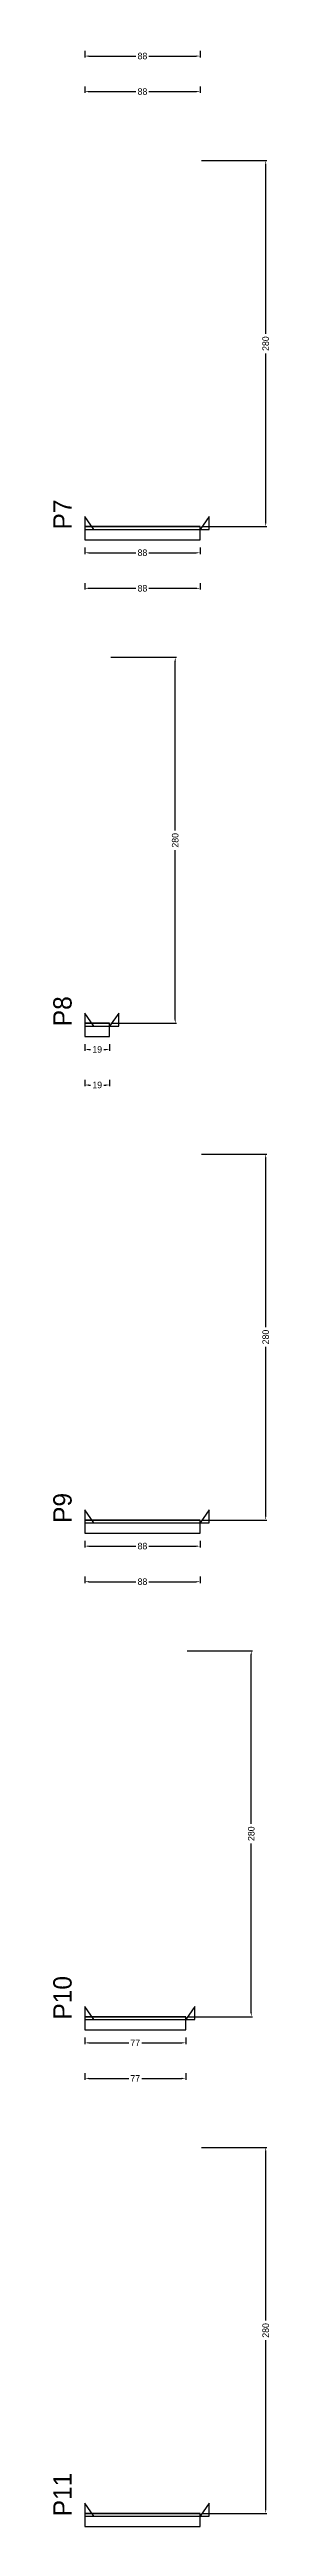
# Model space of a CAD drawing. Header units: centimetres. Extents: x -10500 to 4141, y -7986 to 295.
# Drawn here: x 3976 to 4141, y -3808 to -1913 of the extents above; entities that cross this region are included whole.
import ezdxf

# ---------------------------------------------------------------- set-up
doc = ezdxf.new("R2010")
doc.units = ezdxf.units.CM
for name, color, linetype in [('NOMENCLATURA', 7, 'Continuous'), ('SARR_2.2x10', 60, 'Continuous'), ('SARR_2.2x7', 40, 'Continuous')]:
    doc.layers.add(name, color=color, linetype=linetype)
doc.dimstyles.new('PAINEL-NOVA', dxfattribs={"dimtxt": 5, "dimasz": 3, "dimexe": 1, "dimexo": 1, "dimgap": 1, "dimtad": 1, "dimcen": 2.5, "dimazin": 3, "dimtfac": 1, "dimtmove": 0, "dimatfit": 3})

# ---------------------------------------------------------------- blocks, each defined once
blk = doc.blocks.new('_CLOSEDFILLED')
at = {"color": 0, "linetype": 'BYBLOCK'}
blk.add_solid([(-1, 0.16), (0, 0), (-1, -0.16)], dxfattribs=at)
blk = doc.blocks.new('*D151')
for p, q in [((4000, -1913.8), (4000, -1918.8)), ((4088, -1913.8), (4088, -1918.8)), ((4003, -1917.8), (4039, -1917.8)), ((4049, -1917.8), (4085, -1917.8))]:
    blk.add_line(p, q)
at = {"layer": 'Defpoints'}
for p in [(4000, -1912.8), (4088, -1912.8), (4000, -1917.8)]:
    blk.add_point(p, dxfattribs=at)
at = {"layer": 'SARR_2.2x10', "xscale": 3, "yscale": 3, "rotation": 180}
blk.add_blockref('_CLOSEDFILLED', (4000, -1917.8), dxfattribs=at)
at = {"layer": 'SARR_2.2x10', "xscale": 3, "yscale": 3}
blk.add_blockref('_CLOSEDFILLED', (4088, -1917.8), dxfattribs=at)
at = {"layer": 'SARR_2.2x10', "insert": (4044, -1917.8), "char_height": 5, "attachment_point": 5}
blk.add_mtext('88', dxfattribs=at)
blk = doc.blocks.new('*D156')
for p, q in [((4000, -1941), (4000, -1946)), ((4003, -1945), (4039, -1945)), ((4049, -1945), (4085, -1945)), ((4088, -1941), (4088, -1946))]:
    blk.add_line(p, q)
at = {"layer": 'Defpoints'}
for p in [(4000, -1940), (4000, -1945), (4088, -1940)]:
    blk.add_point(p, dxfattribs=at)
at = {"layer": 'SARR_2.2x10', "xscale": 3, "yscale": 3, "rotation": 180}
blk.add_blockref('_CLOSEDFILLED', (4000, -1945), dxfattribs=at)
at = {"layer": 'SARR_2.2x10', "xscale": 3, "yscale": 3}
blk.add_blockref('_CLOSEDFILLED', (4088, -1945), dxfattribs=at)
at = {"layer": 'SARR_2.2x10', "insert": (4044, -1945), "char_height": 5, "attachment_point": 5}
blk.add_mtext('88', dxfattribs=at)
blk = doc.blocks.new('*D177')
for p, q in [((4000, -2293.8), (4000, -2298.8)), ((4003, -2297.8), (4039, -2297.8)), ((4049, -2297.8), (4085, -2297.8)), ((4088, -2293.8), (4088, -2298.8))]:
    blk.add_line(p, q)
at = {"layer": 'Defpoints'}
for p in [(4000, -2292.8), (4088, -2292.8), (4000, -2297.8)]:
    blk.add_point(p, dxfattribs=at)
at = {"layer": 'SARR_2.2x10', "xscale": 3, "yscale": 3, "rotation": 180}
blk.add_blockref('_CLOSEDFILLED', (4000, -2297.8), dxfattribs=at)
at = {"layer": 'SARR_2.2x10', "xscale": 3, "yscale": 3}
blk.add_blockref('_CLOSEDFILLED', (4088, -2297.8), dxfattribs=at)
at = {"layer": 'SARR_2.2x10', "insert": (4044, -2297.8), "char_height": 5, "attachment_point": 5}
blk.add_mtext('88', dxfattribs=at)
blk = doc.blocks.new('*D178')
for p, q in [((4089, -1997.8), (4139, -1997.8)), ((4138, -2130.3), (4138, -2000.8)), ((4138, -2274.8), (4138, -2145.3)), ((4089, -2277.8), (4139, -2277.8))]:
    blk.add_line(p, q)
at = {"layer": 'Defpoints'}
for p in [(4088, -1997.8), (4088, -2277.8), (4138, -2277.8)]:
    blk.add_point(p, dxfattribs=at)
at = {"layer": 'SARR_2.2x10', "xscale": 3, "yscale": 3}
for p, rotation in [((4138, -1997.8), 90), ((4138, -2277.8), 270)]:
    blk.add_blockref('_CLOSEDFILLED', p, dxfattribs=dict(at, rotation=rotation))
at = {"layer": 'SARR_2.2x10', "insert": (4138, -2137.8), "char_height": 5, "attachment_point": 5, "rotation": 90}
blk.add_mtext('280', dxfattribs=at)
blk = doc.blocks.new('*D179')
for p, q in [((4089, -1997.8), (4139, -1997.8)), ((4138, -2130.3), (4138, -2000.8)), ((4138, -2274.8), (4138, -2145.3)), ((4089, -2277.8), (4139, -2277.8))]:
    blk.add_line(p, q)
at = {"layer": 'Defpoints'}
for p in [(4088, -1997.8), (4088, -2277.8), (4138, -2277.8)]:
    blk.add_point(p, dxfattribs=at)
at = {"layer": 'SARR_2.2x10', "xscale": 3, "yscale": 3}
for p, rotation in [((4138, -1997.8), 90), ((4138, -2277.8), 270)]:
    blk.add_blockref('_CLOSEDFILLED', p, dxfattribs=dict(at, rotation=rotation))
at = {"layer": 'SARR_2.2x10', "insert": (4138, -2137.8), "char_height": 5, "attachment_point": 5, "rotation": 90}
blk.add_mtext('280', dxfattribs=at)
blk = doc.blocks.new('*D180')
for p, q in [((4089, -1997.8), (4139, -1997.8)), ((4138, -2130.3), (4138, -2000.8)), ((4138, -2274.8), (4138, -2145.3)), ((4089, -2277.8), (4139, -2277.8))]:
    blk.add_line(p, q)
at = {"layer": 'Defpoints'}
for p in [(4088, -1997.8), (4088, -2277.8), (4138, -2277.8)]:
    blk.add_point(p, dxfattribs=at)
at = {"layer": 'SARR_2.2x10', "xscale": 3, "yscale": 3}
for p, rotation in [((4138, -1997.8), 90), ((4138, -2277.8), 270)]:
    blk.add_blockref('_CLOSEDFILLED', p, dxfattribs=dict(at, rotation=rotation))
at = {"layer": 'SARR_2.2x10', "insert": (4138, -2137.8), "char_height": 5, "attachment_point": 5, "rotation": 90}
blk.add_mtext('280', dxfattribs=at)
blk = doc.blocks.new('*D181')
for p, q in [((4089, -1997.8), (4139, -1997.8)), ((4138, -2130.3), (4138, -2000.8)), ((4138, -2274.8), (4138, -2145.3)), ((4089, -2277.8), (4139, -2277.8))]:
    blk.add_line(p, q)
at = {"layer": 'Defpoints'}
for p in [(4088, -1997.8), (4088, -2277.8), (4138, -2277.8)]:
    blk.add_point(p, dxfattribs=at)
at = {"layer": 'SARR_2.2x10', "xscale": 3, "yscale": 3}
for p, rotation in [((4138, -1997.8), 90), ((4138, -2277.8), 270)]:
    blk.add_blockref('_CLOSEDFILLED', p, dxfattribs=dict(at, rotation=rotation))
at = {"layer": 'SARR_2.2x10', "insert": (4138, -2137.8), "char_height": 5, "attachment_point": 5, "rotation": 90}
blk.add_mtext('280', dxfattribs=at)
blk = doc.blocks.new('*D182')
for p, q in [((4000, -2321), (4000, -2326)), ((4003, -2325), (4039, -2325)), ((4049, -2325), (4085, -2325)), ((4088, -2321), (4088, -2326))]:
    blk.add_line(p, q)
at = {"layer": 'Defpoints'}
for p in [(4000, -2320), (4000, -2325), (4088, -2320)]:
    blk.add_point(p, dxfattribs=at)
at = {"layer": 'SARR_2.2x10', "xscale": 3, "yscale": 3, "rotation": 180}
blk.add_blockref('_CLOSEDFILLED', (4000, -2325), dxfattribs=at)
at = {"layer": 'SARR_2.2x10', "xscale": 3, "yscale": 3}
blk.add_blockref('_CLOSEDFILLED', (4088, -2325), dxfattribs=at)
at = {"layer": 'SARR_2.2x10', "insert": (4044, -2325), "char_height": 5, "attachment_point": 5}
blk.add_mtext('88', dxfattribs=at)
blk = doc.blocks.new('GRA-E')
at = {"layer": 'SARR_2.2x7'}
blk.add_lwpolyline([(0, 0), (7, 0), (0, 10)], close=True, dxfattribs=at)
blk = doc.blocks.new('GRA-D')
at = {"layer": 'SARR_2.2x7'}
blk.add_lwpolyline([(0, 0), (7, 0), (7, 10)], close=True, dxfattribs=at)
blk = doc.blocks.new('*D203')
for p, q in [((4000, -2673.8), (4000, -2678.8)), ((4003, -2677.8), (4004.5, -2677.8)), ((4014.5, -2677.8), (4016, -2677.8)), ((4019, -2673.8), (4019, -2678.8))]:
    blk.add_line(p, q)
at = {"layer": 'Defpoints'}
for p in [(4000, -2672.8), (4000, -2677.8), (4019, -2672.8)]:
    blk.add_point(p, dxfattribs=at)
at = {"layer": 'SARR_2.2x10', "xscale": 3, "yscale": 3, "rotation": 180}
blk.add_blockref('_CLOSEDFILLED', (4000, -2677.8), dxfattribs=at)
at = {"layer": 'SARR_2.2x10', "xscale": 3, "yscale": 3}
blk.add_blockref('_CLOSEDFILLED', (4019, -2677.8), dxfattribs=at)
at = {"layer": 'SARR_2.2x10', "insert": (4009.5, -2677.8), "char_height": 5, "attachment_point": 5}
blk.add_mtext('19', dxfattribs=at)
blk = doc.blocks.new('*D204')
for p, q in [((4020, -2377.8), (4070, -2377.8)), ((4069, -2510.3), (4069, -2380.8)), ((4069, -2654.8), (4069, -2525.3)), ((4020, -2657.8), (4070, -2657.8))]:
    blk.add_line(p, q)
at = {"layer": 'Defpoints'}
for p in [(4019, -2377.8), (4019, -2657.8), (4069, -2657.8)]:
    blk.add_point(p, dxfattribs=at)
at = {"layer": 'SARR_2.2x10', "xscale": 3, "yscale": 3}
for p, rotation in [((4069, -2377.8), 90), ((4069, -2657.8), 270)]:
    blk.add_blockref('_CLOSEDFILLED', p, dxfattribs=dict(at, rotation=rotation))
at = {"layer": 'SARR_2.2x10', "insert": (4069, -2517.8), "char_height": 5, "attachment_point": 5, "rotation": 90}
blk.add_mtext('280', dxfattribs=at)
blk = doc.blocks.new('*D205')
for p, q in [((4020, -2377.8), (4070, -2377.8)), ((4069, -2510.3), (4069, -2380.8)), ((4069, -2654.8), (4069, -2525.3)), ((4020, -2657.8), (4070, -2657.8))]:
    blk.add_line(p, q)
at = {"layer": 'Defpoints'}
for p in [(4019, -2377.8), (4019, -2657.8), (4069, -2657.8)]:
    blk.add_point(p, dxfattribs=at)
at = {"layer": 'SARR_2.2x10', "xscale": 3, "yscale": 3}
for p, rotation in [((4069, -2377.8), 90), ((4069, -2657.8), 270)]:
    blk.add_blockref('_CLOSEDFILLED', p, dxfattribs=dict(at, rotation=rotation))
at = {"layer": 'SARR_2.2x10', "insert": (4069, -2517.8), "char_height": 5, "attachment_point": 5, "rotation": 90}
blk.add_mtext('280', dxfattribs=at)
blk = doc.blocks.new('*D206')
for p, q in [((4020, -2377.8), (4070, -2377.8)), ((4069, -2510.3), (4069, -2380.8)), ((4069, -2654.8), (4069, -2525.3)), ((4020, -2657.8), (4070, -2657.8))]:
    blk.add_line(p, q)
at = {"layer": 'Defpoints'}
for p in [(4019, -2377.8), (4019, -2657.8), (4069, -2657.8)]:
    blk.add_point(p, dxfattribs=at)
at = {"layer": 'SARR_2.2x10', "xscale": 3, "yscale": 3}
for p, rotation in [((4069, -2377.8), 90), ((4069, -2657.8), 270)]:
    blk.add_blockref('_CLOSEDFILLED', p, dxfattribs=dict(at, rotation=rotation))
at = {"layer": 'SARR_2.2x10', "insert": (4069, -2517.8), "char_height": 5, "attachment_point": 5, "rotation": 90}
blk.add_mtext('280', dxfattribs=at)
blk = doc.blocks.new('*D207')
for p, q in [((4020, -2377.8), (4070, -2377.8)), ((4069, -2510.3), (4069, -2380.8)), ((4069, -2654.8), (4069, -2525.3)), ((4020, -2657.8), (4070, -2657.8))]:
    blk.add_line(p, q)
at = {"layer": 'Defpoints'}
for p in [(4019, -2377.8), (4019, -2657.8), (4069, -2657.8)]:
    blk.add_point(p, dxfattribs=at)
at = {"layer": 'SARR_2.2x10', "xscale": 3, "yscale": 3}
for p, rotation in [((4069, -2377.8), 90), ((4069, -2657.8), 270)]:
    blk.add_blockref('_CLOSEDFILLED', p, dxfattribs=dict(at, rotation=rotation))
at = {"layer": 'SARR_2.2x10', "insert": (4069, -2517.8), "char_height": 5, "attachment_point": 5, "rotation": 90}
blk.add_mtext('280', dxfattribs=at)
blk = doc.blocks.new('*D208')
for p, q in [((4000, -2701), (4000, -2706)), ((4003, -2705), (4004.5, -2705)), ((4014.5, -2705), (4016, -2705)), ((4019, -2701), (4019, -2706))]:
    blk.add_line(p, q)
at = {"layer": 'Defpoints'}
for p in [(4000, -2700), (4000, -2705), (4019, -2700)]:
    blk.add_point(p, dxfattribs=at)
at = {"layer": 'SARR_2.2x10', "xscale": 3, "yscale": 3, "rotation": 180}
blk.add_blockref('_CLOSEDFILLED', (4000, -2705), dxfattribs=at)
at = {"layer": 'SARR_2.2x10', "xscale": 3, "yscale": 3}
blk.add_blockref('_CLOSEDFILLED', (4019, -2705), dxfattribs=at)
at = {"layer": 'SARR_2.2x10', "insert": (4009.5, -2705), "char_height": 5, "attachment_point": 5}
blk.add_mtext('19', dxfattribs=at)
blk = doc.blocks.new('*D229')
for p, q in [((4000, -3053.8), (4000, -3058.8)), ((4003, -3057.8), (4039, -3057.8)), ((4049, -3057.8), (4085, -3057.8)), ((4088, -3053.8), (4088, -3058.8))]:
    blk.add_line(p, q)
at = {"layer": 'Defpoints'}
for p in [(4000, -3052.8), (4000, -3057.8), (4088, -3052.8)]:
    blk.add_point(p, dxfattribs=at)
at = {"layer": 'SARR_2.2x10', "xscale": 3, "yscale": 3, "rotation": 180}
blk.add_blockref('_CLOSEDFILLED', (4000, -3057.8), dxfattribs=at)
at = {"layer": 'SARR_2.2x10', "xscale": 3, "yscale": 3}
blk.add_blockref('_CLOSEDFILLED', (4088, -3057.8), dxfattribs=at)
at = {"layer": 'SARR_2.2x10', "insert": (4044, -3057.8), "char_height": 5, "attachment_point": 5}
blk.add_mtext('88', dxfattribs=at)
blk = doc.blocks.new('*D230')
for p, q in [((4089, -2757.8), (4139, -2757.8)), ((4138, -2890.3), (4138, -2760.8)), ((4138, -3034.8), (4138, -2905.3)), ((4089, -3037.8), (4139, -3037.8))]:
    blk.add_line(p, q)
at = {"layer": 'Defpoints'}
for p in [(4088, -2757.8), (4088, -3037.8), (4138, -3037.8)]:
    blk.add_point(p, dxfattribs=at)
at = {"layer": 'SARR_2.2x10', "xscale": 3, "yscale": 3}
for p, rotation in [((4138, -2757.8), 90), ((4138, -3037.8), 270)]:
    blk.add_blockref('_CLOSEDFILLED', p, dxfattribs=dict(at, rotation=rotation))
at = {"layer": 'SARR_2.2x10', "insert": (4138, -2897.8), "char_height": 5, "attachment_point": 5, "rotation": 90}
blk.add_mtext('280', dxfattribs=at)
blk = doc.blocks.new('*D231')
for p, q in [((4089, -2757.8), (4139, -2757.8)), ((4138, -2890.3), (4138, -2760.8)), ((4138, -3034.8), (4138, -2905.3)), ((4089, -3037.8), (4139, -3037.8))]:
    blk.add_line(p, q)
at = {"layer": 'Defpoints'}
for p in [(4088, -2757.8), (4088, -3037.8), (4138, -3037.8)]:
    blk.add_point(p, dxfattribs=at)
at = {"layer": 'SARR_2.2x10', "xscale": 3, "yscale": 3}
for p, rotation in [((4138, -2757.8), 90), ((4138, -3037.8), 270)]:
    blk.add_blockref('_CLOSEDFILLED', p, dxfattribs=dict(at, rotation=rotation))
at = {"layer": 'SARR_2.2x10', "insert": (4138, -2897.8), "char_height": 5, "attachment_point": 5, "rotation": 90}
blk.add_mtext('280', dxfattribs=at)
blk = doc.blocks.new('*D232')
for p, q in [((4089, -2757.8), (4139, -2757.8)), ((4138, -2890.3), (4138, -2760.8)), ((4138, -3034.8), (4138, -2905.3)), ((4089, -3037.8), (4139, -3037.8))]:
    blk.add_line(p, q)
at = {"layer": 'Defpoints'}
for p in [(4088, -2757.8), (4088, -3037.8), (4138, -3037.8)]:
    blk.add_point(p, dxfattribs=at)
at = {"layer": 'SARR_2.2x10', "xscale": 3, "yscale": 3}
for p, rotation in [((4138, -2757.8), 90), ((4138, -3037.8), 270)]:
    blk.add_blockref('_CLOSEDFILLED', p, dxfattribs=dict(at, rotation=rotation))
at = {"layer": 'SARR_2.2x10', "insert": (4138, -2897.8), "char_height": 5, "attachment_point": 5, "rotation": 90}
blk.add_mtext('280', dxfattribs=at)
blk = doc.blocks.new('*D233')
for p, q in [((4089, -2757.8), (4139, -2757.8)), ((4138, -2890.3), (4138, -2760.8)), ((4138, -3034.8), (4138, -2905.3)), ((4089, -3037.8), (4139, -3037.8))]:
    blk.add_line(p, q)
at = {"layer": 'Defpoints'}
for p in [(4088, -2757.8), (4088, -3037.8), (4138, -3037.8)]:
    blk.add_point(p, dxfattribs=at)
at = {"layer": 'SARR_2.2x10', "xscale": 3, "yscale": 3}
for p, rotation in [((4138, -2757.8), 90), ((4138, -3037.8), 270)]:
    blk.add_blockref('_CLOSEDFILLED', p, dxfattribs=dict(at, rotation=rotation))
at = {"layer": 'SARR_2.2x10', "insert": (4138, -2897.8), "char_height": 5, "attachment_point": 5, "rotation": 90}
blk.add_mtext('280', dxfattribs=at)
blk = doc.blocks.new('*D234')
for p, q in [((4000, -3081), (4000, -3086)), ((4003, -3085), (4039, -3085)), ((4049, -3085), (4085, -3085)), ((4088, -3081), (4088, -3086))]:
    blk.add_line(p, q)
at = {"layer": 'Defpoints'}
for p in [(4000, -3080), (4000, -3085), (4088, -3080)]:
    blk.add_point(p, dxfattribs=at)
at = {"layer": 'SARR_2.2x10', "xscale": 3, "yscale": 3, "rotation": 180}
blk.add_blockref('_CLOSEDFILLED', (4000, -3085), dxfattribs=at)
at = {"layer": 'SARR_2.2x10', "xscale": 3, "yscale": 3}
blk.add_blockref('_CLOSEDFILLED', (4088, -3085), dxfattribs=at)
at = {"layer": 'SARR_2.2x10', "insert": (4044, -3085), "char_height": 5, "attachment_point": 5}
blk.add_mtext('88', dxfattribs=at)
blk = doc.blocks.new('*D255')
for p, q in [((4000, -3433.8), (4000, -3438.8)), ((4003, -3437.8), (4033.5, -3437.8)), ((4043.5, -3437.8), (4074, -3437.8)), ((4077, -3433.8), (4077, -3438.8))]:
    blk.add_line(p, q)
at = {"layer": 'Defpoints'}
for p in [(4000, -3432.8), (4000, -3437.8), (4077, -3432.8)]:
    blk.add_point(p, dxfattribs=at)
at = {"layer": 'SARR_2.2x10', "xscale": 3, "yscale": 3, "rotation": 180}
blk.add_blockref('_CLOSEDFILLED', (4000, -3437.8), dxfattribs=at)
at = {"layer": 'SARR_2.2x10', "xscale": 3, "yscale": 3}
blk.add_blockref('_CLOSEDFILLED', (4077, -3437.8), dxfattribs=at)
at = {"layer": 'SARR_2.2x10', "insert": (4038.5, -3437.8), "char_height": 5, "attachment_point": 5}
blk.add_mtext('77', dxfattribs=at)
blk = doc.blocks.new('*D256')
for p, q in [((4078, -3137.8), (4128, -3137.8)), ((4127, -3270.3), (4127, -3140.8)), ((4127, -3414.8), (4127, -3285.3)), ((4078, -3417.8), (4128, -3417.8))]:
    blk.add_line(p, q)
at = {"layer": 'Defpoints'}
for p in [(4077, -3137.8), (4077, -3417.8), (4127, -3417.8)]:
    blk.add_point(p, dxfattribs=at)
at = {"layer": 'SARR_2.2x10', "xscale": 3, "yscale": 3}
for p, rotation in [((4127, -3137.8), 90), ((4127, -3417.8), 270)]:
    blk.add_blockref('_CLOSEDFILLED', p, dxfattribs=dict(at, rotation=rotation))
at = {"layer": 'SARR_2.2x10', "insert": (4127, -3277.8), "char_height": 5, "attachment_point": 5, "rotation": 90}
blk.add_mtext('280', dxfattribs=at)
blk = doc.blocks.new('*D257')
for p, q in [((4078, -3137.8), (4128, -3137.8)), ((4127, -3270.3), (4127, -3140.8)), ((4127, -3414.8), (4127, -3285.3)), ((4078, -3417.8), (4128, -3417.8))]:
    blk.add_line(p, q)
at = {"layer": 'Defpoints'}
for p in [(4077, -3137.8), (4077, -3417.8), (4127, -3417.8)]:
    blk.add_point(p, dxfattribs=at)
at = {"layer": 'SARR_2.2x10', "xscale": 3, "yscale": 3}
for p, rotation in [((4127, -3137.8), 90), ((4127, -3417.8), 270)]:
    blk.add_blockref('_CLOSEDFILLED', p, dxfattribs=dict(at, rotation=rotation))
at = {"layer": 'SARR_2.2x10', "insert": (4127, -3277.8), "char_height": 5, "attachment_point": 5, "rotation": 90}
blk.add_mtext('280', dxfattribs=at)
blk = doc.blocks.new('*D258')
for p, q in [((4078, -3137.8), (4128, -3137.8)), ((4127, -3270.3), (4127, -3140.8)), ((4127, -3414.8), (4127, -3285.3)), ((4078, -3417.8), (4128, -3417.8))]:
    blk.add_line(p, q)
at = {"layer": 'Defpoints'}
for p in [(4077, -3137.8), (4077, -3417.8), (4127, -3417.8)]:
    blk.add_point(p, dxfattribs=at)
at = {"layer": 'SARR_2.2x10', "xscale": 3, "yscale": 3}
for p, rotation in [((4127, -3137.8), 90), ((4127, -3417.8), 270)]:
    blk.add_blockref('_CLOSEDFILLED', p, dxfattribs=dict(at, rotation=rotation))
at = {"layer": 'SARR_2.2x10', "insert": (4127, -3277.8), "char_height": 5, "attachment_point": 5, "rotation": 90}
blk.add_mtext('280', dxfattribs=at)
blk = doc.blocks.new('*D259')
for p, q in [((4078, -3137.8), (4128, -3137.8)), ((4127, -3270.3), (4127, -3140.8)), ((4127, -3414.8), (4127, -3285.3)), ((4078, -3417.8), (4128, -3417.8))]:
    blk.add_line(p, q)
at = {"layer": 'Defpoints'}
for p in [(4077, -3137.8), (4077, -3417.8), (4127, -3417.8)]:
    blk.add_point(p, dxfattribs=at)
at = {"layer": 'SARR_2.2x10', "xscale": 3, "yscale": 3}
for p, rotation in [((4127, -3137.8), 90), ((4127, -3417.8), 270)]:
    blk.add_blockref('_CLOSEDFILLED', p, dxfattribs=dict(at, rotation=rotation))
at = {"layer": 'SARR_2.2x10', "insert": (4127, -3277.8), "char_height": 5, "attachment_point": 5, "rotation": 90}
blk.add_mtext('280', dxfattribs=at)
blk = doc.blocks.new('*D260')
for p, q in [((4000, -3461), (4000, -3466)), ((4003, -3465), (4033.5, -3465)), ((4043.5, -3465), (4074, -3465)), ((4077, -3461), (4077, -3466))]:
    blk.add_line(p, q)
at = {"layer": 'Defpoints'}
for p in [(4000, -3460), (4000, -3465), (4077, -3460)]:
    blk.add_point(p, dxfattribs=at)
at = {"layer": 'SARR_2.2x10', "xscale": 3, "yscale": 3, "rotation": 180}
blk.add_blockref('_CLOSEDFILLED', (4000, -3465), dxfattribs=at)
at = {"layer": 'SARR_2.2x10', "xscale": 3, "yscale": 3}
blk.add_blockref('_CLOSEDFILLED', (4077, -3465), dxfattribs=at)
at = {"layer": 'SARR_2.2x10', "insert": (4038.5, -3465), "char_height": 5, "attachment_point": 5}
blk.add_mtext('77', dxfattribs=at)
blk = doc.blocks.new('*D282')
for p, q in [((4089, -3517.8), (4139, -3517.8)), ((4138, -3650.3), (4138, -3520.8)), ((4138, -3794.8), (4138, -3665.3)), ((4089, -3797.8), (4139, -3797.8))]:
    blk.add_line(p, q)
at = {"layer": 'Defpoints'}
for p in [(4088, -3517.8), (4088, -3797.8), (4138, -3797.8)]:
    blk.add_point(p, dxfattribs=at)
at = {"layer": 'SARR_2.2x10', "xscale": 3, "yscale": 3}
for p, rotation in [((4138, -3517.8), 90), ((4138, -3797.8), 270)]:
    blk.add_blockref('_CLOSEDFILLED', p, dxfattribs=dict(at, rotation=rotation))
at = {"layer": 'SARR_2.2x10', "insert": (4138, -3657.8), "char_height": 5, "attachment_point": 5, "rotation": 90}
blk.add_mtext('280', dxfattribs=at)
blk = doc.blocks.new('*D283')
for p, q in [((4089, -3517.8), (4139, -3517.8)), ((4138, -3650.3), (4138, -3520.8)), ((4138, -3794.8), (4138, -3665.3)), ((4089, -3797.8), (4139, -3797.8))]:
    blk.add_line(p, q)
at = {"layer": 'Defpoints'}
for p in [(4088, -3517.8), (4088, -3797.8), (4138, -3797.8)]:
    blk.add_point(p, dxfattribs=at)
at = {"layer": 'SARR_2.2x10', "xscale": 3, "yscale": 3}
for p, rotation in [((4138, -3517.8), 90), ((4138, -3797.8), 270)]:
    blk.add_blockref('_CLOSEDFILLED', p, dxfattribs=dict(at, rotation=rotation))
at = {"layer": 'SARR_2.2x10', "insert": (4138, -3657.8), "char_height": 5, "attachment_point": 5, "rotation": 90}
blk.add_mtext('280', dxfattribs=at)
blk = doc.blocks.new('*D284')
for p, q in [((4089, -3517.8), (4139, -3517.8)), ((4138, -3650.3), (4138, -3520.8)), ((4138, -3794.8), (4138, -3665.3)), ((4089, -3797.8), (4139, -3797.8))]:
    blk.add_line(p, q)
at = {"layer": 'Defpoints'}
for p in [(4088, -3517.8), (4088, -3797.8), (4138, -3797.8)]:
    blk.add_point(p, dxfattribs=at)
at = {"layer": 'SARR_2.2x10', "xscale": 3, "yscale": 3}
for p, rotation in [((4138, -3517.8), 90), ((4138, -3797.8), 270)]:
    blk.add_blockref('_CLOSEDFILLED', p, dxfattribs=dict(at, rotation=rotation))
at = {"layer": 'SARR_2.2x10', "insert": (4138, -3657.8), "char_height": 5, "attachment_point": 5, "rotation": 90}
blk.add_mtext('280', dxfattribs=at)
blk = doc.blocks.new('*D285')
for p, q in [((4089, -3517.8), (4139, -3517.8)), ((4138, -3650.3), (4138, -3520.8)), ((4138, -3794.8), (4138, -3665.3)), ((4089, -3797.8), (4139, -3797.8))]:
    blk.add_line(p, q)
at = {"layer": 'Defpoints'}
for p in [(4088, -3517.8), (4088, -3797.8), (4138, -3797.8)]:
    blk.add_point(p, dxfattribs=at)
at = {"layer": 'SARR_2.2x10', "xscale": 3, "yscale": 3}
for p, rotation in [((4138, -3517.8), 90), ((4138, -3797.8), 270)]:
    blk.add_blockref('_CLOSEDFILLED', p, dxfattribs=dict(at, rotation=rotation))
at = {"layer": 'SARR_2.2x10', "insert": (4138, -3657.8), "char_height": 5, "attachment_point": 5, "rotation": 90}
blk.add_mtext('280', dxfattribs=at)

msp = doc.modelspace()

# ---------------------------------------------------------------- linework, layer by layer
at = {"layer": 'SARR_2.2x10'}
for p, q in [((4088, -2277.8), (4000, -2277.8)), ((4000, -2277.8), (4000, -2287.8)), ((4000, -2287.8), (4088, -2287.8)), ((4088, -2287.8), (4088, -2277.8)), ((4019, -2657.8), (4000, -2657.8)), ((4000, -2657.8), (4000, -2667.8)), ((4000, -2667.8), (4019, -2667.8)), ((4019, -2667.8), (4019, -2657.8)), ((4088, -3037.8), (4000, -3037.8)), ((4000, -3037.8), (4000, -3047.8)), ((4000, -3047.8), (4088, -3047.8)), ((4088, -3047.8), (4088, -3037.8)), ((4077, -3417.8), (4000, -3417.8)), ((4000, -3417.8), (4000, -3427.8)), ((4000, -3427.8), (4077, -3427.8)), ((4077, -3427.8), (4077, -3417.8)), ((4088, -3797.8), (4000, -3797.8)), ((4000, -3797.8), (4000, -3807.8)), ((4000, -3807.8), (4088, -3807.8)), ((4088, -3807.8), (4088, -3797.8))]:
    msp.add_line(p, q, dxfattribs=at)
at = {"layer": 'SARR_2.2x7'}
for p, q in [((4088, -2277.8), (4000, -2277.8)), ((4000, -2277.8), (4000, -2280)), ((4000, -2277.8), (4007, -2277.8)), ((4000, -2277.8), (4007, -2277.8)), ((4000, -2277.8), (4007, -2277.8)), ((4000, -2277.8), (4007, -2277.8)), ((4000, -2280), (4088, -2280)), ((4007, -2277.8), (4088, -2277.8)), ((4007, -2277.8), (4088, -2277.8)), ((4007, -2277.8), (4088, -2277.8)), ((4007, -2277.8), (4088, -2277.8)), ((4088, -2280), (4088, -2277.8)), ((4019, -2657.8), (4000, -2657.8)), ((4000, -2657.8), (4000, -2660)), ((4000, -2657.8), (4007, -2657.8)), ((4000, -2657.8), (4007, -2657.8)), ((4000, -2657.8), (4007, -2657.8)), ((4000, -2657.8), (4007, -2657.8)), ((4000, -2660), (4019, -2660)), ((4007, -2657.8), (4019, -2657.8)), ((4007, -2657.8), (4019, -2657.8)), ((4007, -2657.8), (4019, -2657.8)), ((4007, -2657.8), (4019, -2657.8)), ((4019, -2660), (4019, -2657.8)), ((4088, -3037.8), (4000, -3037.8)), ((4000, -3037.8), (4000, -3040)), ((4000, -3037.8), (4007, -3037.8)), ((4000, -3037.8), (4007, -3037.8)), ((4000, -3037.8), (4007, -3037.8)), ((4000, -3037.8), (4007, -3037.8)), ((4000, -3040), (4088, -3040)), ((4007, -3037.8), (4088, -3037.8)), ((4007, -3037.8), (4088, -3037.8)), ((4007, -3037.8), (4088, -3037.8)), ((4007, -3037.8), (4088, -3037.8)), ((4088, -3040), (4088, -3037.8)), ((4077, -3417.8), (4000, -3417.8)), ((4000, -3417.8), (4000, -3420)), ((4000, -3417.8), (4007, -3417.8)), ((4000, -3417.8), (4007, -3417.8)), ((4000, -3417.8), (4007, -3417.8)), ((4000, -3417.8), (4007, -3417.8)), ((4000, -3420), (4077, -3420)), ((4007, -3417.8), (4077, -3417.8)), ((4007, -3417.8), (4077, -3417.8)), ((4007, -3417.8), (4077, -3417.8)), ((4007, -3417.8), (4077, -3417.8)), ((4077, -3420), (4077, -3417.8)), ((4088, -3797.8), (4000, -3797.8)), ((4000, -3797.8), (4000, -3800)), ((4000, -3797.8), (4007, -3797.8)), ((4000, -3797.8), (4007, -3797.8)), ((4000, -3797.8), (4007, -3797.8)), ((4000, -3797.8), (4007, -3797.8)), ((4000, -3800), (4088, -3800)), ((4007, -3797.8), (4088, -3797.8)), ((4007, -3797.8), (4088, -3797.8)), ((4007, -3797.8), (4088, -3797.8)), ((4007, -3797.8), (4088, -3797.8)), ((4088, -3800), (4088, -3797.8))]:
    msp.add_line(p, q, dxfattribs=at)

# ---------------------------------------------------------------- block references
for name, p in [('GRA-E', (4000, -2280)), ('GRA-D', (4088, -2280)), ('GRA-E', (4000, -2660)), ('GRA-D', (4019, -2660)), ('GRA-E', (4000, -3040)), ('GRA-D', (4088, -3040)), ('GRA-E', (4000, -3420)), ('GRA-D', (4077, -3420)), ('GRA-E', (4000, -3800)), ('GRA-D', (4088, -3800))]:
    msp.add_blockref(name, p, dxfattribs=at)

# ---------------------------------------------------------------- texts
at = {"layer": 'NOMENCLATURA'}
for s, p in [('P7', (3990, -2280)), ('P8', (3990, -2660)), ('P9', (3990, -3040)), ('P10', (3990, -3420)), ('P11', (3990, -3800))]:
    msp.add_text(s, height=14, rotation=90, dxfattribs=at).set_placement(p)

# ---------------------------------------------------------------- dimensions: what is measured, and where the dimension line sits
at = {"layer": 'SARR_2.2x10'}
for base, p1, p2, picture, middle in [((4000, -1917.8), (4000, -1912.8), (4088, -1912.8), '*D151', (4044, -1917.8)), ((4000, -1945), (4000, -1940), (4088, -1940), '*D156', (4044, -1945)), ((4000, -2297.8), (4000, -2292.8), (4088, -2292.8), '*D177', (4044, -2297.8)), ((4000, -2325), (4000, -2320), (4088, -2320), '*D182', (4044, -2325)), ((4000, -2677.8), (4000, -2672.8), (4019, -2672.8), '*D203', (4009.5, -2677.8)), ((4000, -2705), (4000, -2700), (4019, -2700), '*D208', (4009.5, -2705)), ((4000, -3057.8), (4000, -3052.8), (4088, -3052.8), '*D229', (4044, -3057.8)), ((4000, -3085), (4000, -3080), (4088, -3080), '*D234', (4044, -3085)), ((4000, -3437.8), (4000, -3432.8), (4077, -3432.8), '*D255', (4038.5, -3437.8)), ((4000, -3465), (4000, -3460), (4077, -3460), '*D260', (4038.5, -3465))]:
    dim = msp.add_linear_dim(base=base, p1=p1, p2=p2, dimstyle='PAINEL-NOVA', dxfattribs=at)
    dim.commit()
    dim.dimension.update_dxf_attribs({"geometry": picture, "text_midpoint": middle})
for base, p1, p2, picture, middle in [((4138, -2277.8), (4088, -2277.8), (4088, -1997.8), '*D178', (4138, -2137.8)), ((4138, -2277.8), (4088, -2277.8), (4088, -1997.8), '*D179', (4138, -2137.8)), ((4138, -2277.8), (4088, -2277.8), (4088, -1997.8), '*D180', (4138, -2137.8)), ((4138, -2277.8), (4088, -2277.8), (4088, -1997.8), '*D181', (4138, -2137.8)), ((4069, -2657.8), (4019, -2657.8), (4019, -2377.8), '*D204', (4069, -2517.8)), ((4069, -2657.8), (4019, -2657.8), (4019, -2377.8), '*D205', (4069, -2517.8)), ((4069, -2657.8), (4019, -2657.8), (4019, -2377.8), '*D206', (4069, -2517.8)), ((4069, -2657.8), (4019, -2657.8), (4019, -2377.8), '*D207', (4069, -2517.8)), ((4138, -3037.8), (4088, -3037.8), (4088, -2757.8), '*D230', (4138, -2897.8)), ((4138, -3037.8), (4088, -3037.8), (4088, -2757.8), '*D231', (4138, -2897.8)), ((4138, -3037.8), (4088, -3037.8), (4088, -2757.8), '*D232', (4138, -2897.8)), ((4138, -3037.8), (4088, -3037.8), (4088, -2757.8), '*D233', (4138, -2897.8)), ((4127, -3417.8), (4077, -3417.8), (4077, -3137.8), '*D256', (4127, -3277.8)), ((4127, -3417.8), (4077, -3417.8), (4077, -3137.8), '*D257', (4127, -3277.8)), ((4127, -3417.8), (4077, -3417.8), (4077, -3137.8), '*D258', (4127, -3277.8)), ((4127, -3417.8), (4077, -3417.8), (4077, -3137.8), '*D259', (4127, -3277.8)), ((4138, -3797.8), (4088, -3797.8), (4088, -3517.8), '*D282', (4138, -3657.8)), ((4138, -3797.8), (4088, -3797.8), (4088, -3517.8), '*D283', (4138, -3657.8)), ((4138, -3797.8), (4088, -3797.8), (4088, -3517.8), '*D284', (4138, -3657.8)), ((4138, -3797.8), (4088, -3797.8), (4088, -3517.8), '*D285', (4138, -3657.8))]:
    dim = msp.add_linear_dim(base=base, p1=p1, p2=p2, angle=90, dimstyle='PAINEL-NOVA', dxfattribs=at)
    dim.commit()
    dim.dimension.update_dxf_attribs({"geometry": picture, "text_midpoint": middle})

doc.saveas('drawing.dxf')
